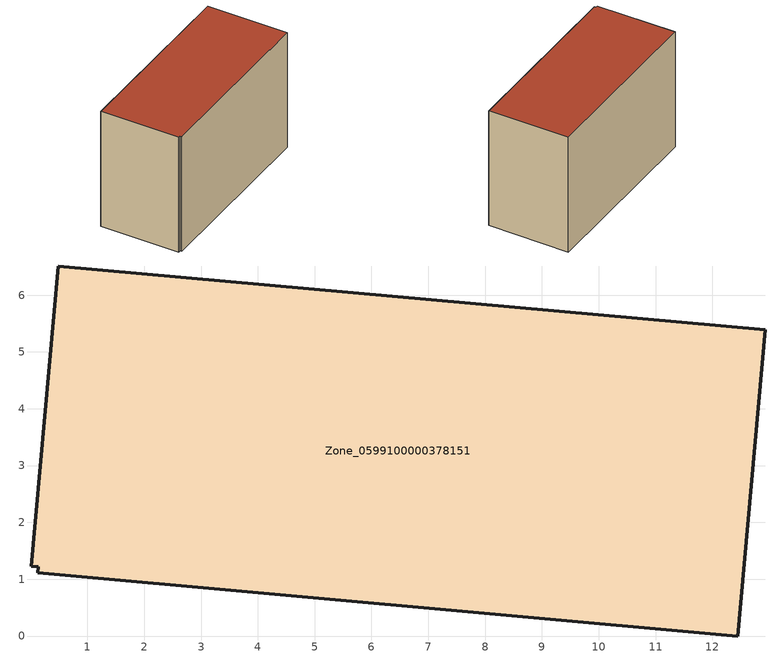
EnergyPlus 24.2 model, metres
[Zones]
Zone_0599100000378151
 floor ground (C_G): 0.49,6.51 12.93,5.39 12.45,0 0.12,1.11 0.14,1.22 0.01,1.23 z0
 wall outside (C_F): 12.45,0 12.93,5.39 0.49,6.51 0.01,1.23 0.14,1.22 0.12,1.11 12.45,0 z0:8.23
 roof outside (C_R): 12.93,5.39 0.49,6.51 0.01,1.23 0.14,1.22 0.12,1.11 12.45,0 z8.23
[BUILDING]
Pand.0599100000378151: North Axis=0; Terrain=City; Loads Convergence Tolerance Value=0.04; Temperature Convergence Tolerance Value=0.4; Solar Distribution=FullExterior; Maximum Number of Warmup Days=25; Minimum Number of Warmup Days=1
[Site:Location]
Rotterdam.The.Hague.AP_ZH_NLD Design_Conditions: Latitude=51.96; Longitude=4.45; Time Zone=1; Elevation=-4.5
[SITE:GROUNDTEMPERATURE:BUILDINGSURFACE]
18, 18, 18, 18, 18, 18, 18, 18, 18, 18, 18, 18
[MATERIAL] Thermal Absorptance=0.9; Solar Absorptance=0.7; Visible Absorptance=0.7
Name | Roughness | Thickness | Conductivity | Density | Specific Heat
G.TI.1992-2005 | MediumSmooth | 0.15 | 0.06 | 540 | 1210
F.TI.1992-2005 | Rough | 0.3 | 0.12 | 1920 | 840
R.TI.1992-2005 | MediumRough | 0.2 | 0.08 | 1500 | 1000
[CONSTRUCTION]
C_G: G.TI.1992-2005
C_F: F.TI.1992-2005
C_R: R.TI.1992-2005
[ZONE]
Zone_0599100000378151: Type=1; Multiplier=1; Ceiling Height=Autocalculate; Volume=Autocalculate; Floor Area=autocalculate; Part of Total Floor Area=Yes
[ZONEINFILTRATION:DESIGNFLOWRATE]
Infil_Zone_0599100000378151: Zone or ZoneList or Space or SpaceList=Zone_0599100000378151; Schedule=AlwaysOn; Design Flow Rate Calculation Method=Flow/Area; Flow Rate per Floor Area=0.0015; Constant Term Coefficient=1; Temperature Term Coefficient=0; Velocity Term Coefficient=0; Velocity Squared Term Coefficient=0
[HVACTEMPLATE:ZONE:IDEALLOADSAIRSYSTEM]
Zone_0599100000378151: Maximum Heating Supply Air Temperature=50; Minimum Cooling Supply Air Temperature=13; Maximum Heating Supply Air Humidity Ratio=0.0156; Minimum Cooling Supply Air Humidity Ratio=0.0077; Heating Limit=NoLimit; Cooling Limit=NoLimit; Dehumidification Control Type=ConstantSensibleHeatRatio; Cooling Sensible Heat Ratio=0.7; Dehumidification Setpoint=60; Humidification Control Type=None; Humidification Setpoint=30; Outdoor Air Method=None; Outdoor Air Flow Rate per Person=0.00944; Outdoor Air Flow Rate per Zone Floor Area=0; Outdoor Air Flow Rate per Zone=0; Demand Controlled Ventilation Type=None; Outdoor Air Economizer Type=NoEconomizer; Heat Recovery Type=None; Sensible Heat Recovery Effectiveness=0.7; Latent Heat Recovery Effectiveness=0.65
[ZONECONTROL:THERMOSTAT]
ThermostatControl_Zone_0599100000378151: Zone or ZoneList=Zone_0599100000378151; Control Type Schedule=DualSetpointControlType; Control 1=Thermostat_Zone_0599100000378151; Temperature Difference Between Cutout And Setpoint=0
[THERMOSTATSETPOINT:DUALSETPOINT]
Thermostat_Zone_0599100000378151: Heating Setpoint Temperature Schedule=HeatingSetpoint_Zone_0599100000378151; Cooling Setpoint Temperature Schedule=CoolingSetpoint_Zone_0599100000378151
[SCHEDULE:COMPACT]
HeatingSetpoint_Zone_0599100000378151: Through: 12/31, For: AllDays, Until: 24:00, 21
CoolingSetpoint_Zone_0599100000378151: Through: 12/31, For: AllDays, Until: 24:00, 24
DualSetpointControlType: Through: 12/31, For: AllDays, Until: 24:00, 4
AlwaysOn: Through: 12/31, For: AllDays, Until: 24:00, 1
